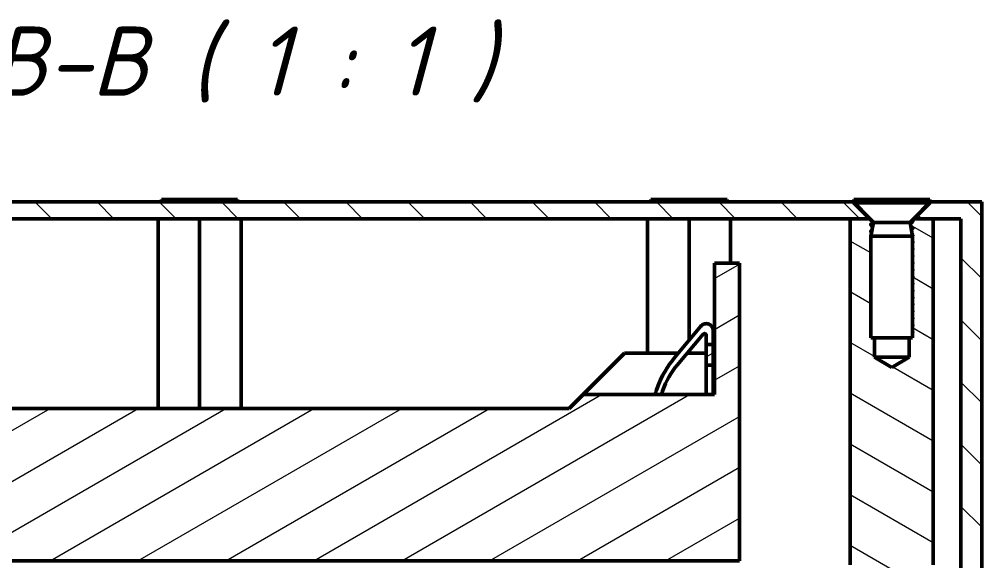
# Model space of a CAD drawing. Header units: millimetres. Extents: x 0 to 586, y -128 to 462.
# Drawn here: x 106.9 to 176.5, y 341.6 to 380.8 of the extents above; entities that cross this region are included whole.
import ezdxf

# ---------------------------------------------------------------- set-up
doc = ezdxf.new("R2010")
doc.units = ezdxf.units.MM
doc.linetypes.add('Сплошная', pattern=[0])
doc.layers.add('Viewport1ForCustomObjects_0', color=7, linetype='Continuous')
doc.layers.add('Viewport5ForCustomObjects_0', color=7, linetype='Continuous')
for name, color, linetype, lineweight in [('Видимый контур (ГОСТ)', 7, 'Сплошная', 50), ('Обозначение (ГОСТ)', 7, 'Сплошная', 25), ('Штриховка (ГОСТ)', 7, 'Сплошная', 18)]:
    doc.layers.add(name, color=color, linetype=linetype, lineweight=lineweight)

# ---------------------------------------------------------------- blocks, each defined once
blk = doc.blocks.new('CustomObjectsInViewport5_0')
at = {"layer": 'Видимый контур (ГОСТ)', "ltscale": 1.31579}
for p, q in [((-10015.8, -10006.678), (-10110.2, -10006.678)), ((-10065.75, -10006.5), (-10060.25, -10006.5)), ((-10065.75, -10006.5), (-10065.75, -10006.678)), ((-10060.25, -10006.5), (-10060.25, -10006.678)), ((-10030.395, -10006.5), (-10024.895, -10006.5)), ((-10030.395, -10006.5), (-10030.395, -10006.678)), ((-10024.895, -10006.5), (-10024.895, -10006.678)), ((-10014.585, -10007.893), (-10015.8, -10006.678)), ((-10015.8, -10006.678), (-10015.75, -10006.678)), ((-10015.75, -10006.5), (-10010.25, -10006.5)), ((-10015.75, -10006.5), (-10015.75, -10006.728)), ((-10015.75, -10006.728), (-10010.25, -10006.728)), ((-10014.328, -10008.15), (-10015.75, -10006.728)), ((-10011.673, -10008.15), (-10010.25, -10006.728)), ((-10010.2, -10006.678), (-10011.415, -10007.893)), ((-10010.25, -10006.5), (-10010.25, -10006.728)), ((-10010.25, -10006.678), (-10010.2, -10006.678)), ((-10006.5, -10006.678), (-10010.2, -10006.678)), ((-10006.5, -10052.893), (-10006.5, -10006.678)), ((-10111.415, -10007.893), (-10014.585, -10007.893)), ((-10066, -10007.893), (-10066, -10021.593)), ((-10063, -10007.893), (-10063, -10021.593)), ((-10060, -10007.893), (-10060, -10021.593)), ((-10030.645, -10007.893), (-10030.645, -10017.593)), ((-10027.645, -10007.893), (-10027.645, -10016.672)), ((-10024.645, -10007.893), (-10024.645, -10011.093)), ((-10014.585, -10007.893), (-10016, -10007.893)), ((-10016, -10007.893), (-10016, -10032.893)), ((-10014.328, -10008.15), (-10014.5, -10009.15)), ((-10014.328, -10008.15), (-10011.673, -10008.15)), ((-10011.673, -10008.15), (-10011.5, -10009.15)), ((-10011.479, -10008.049), (-10011.479, -10008.111)), ((-10010, -10007.893), (-10011.415, -10007.893)), ((-10011.415, -10007.893), (-10008, -10007.893)), ((-10010, -10032.893), (-10010, -10007.893)), ((-10008, -10007.893), (-10008, -10052.893)), ((-10014.521, -10008.361), (-10014.521, -10008.299)), ((-10014.521, -10008.861), (-10014.521, -10008.799)), ((-10011.479, -10008.549), (-10011.479, -10008.611)), ((-10014.521, -10009.361), (-10014.521, -10009.299)), ((-10014.5, -10009.15), (-10011.5, -10009.15)), ((-10014.5, -10009.15), (-10014.5, -10016.5)), ((-10011.5, -10009.15), (-10011.5, -10016.5)), ((-10011.479, -10009.049), (-10011.479, -10009.111)), ((-10011.479, -10009.549), (-10011.479, -10009.611)), ((-10014.521, -10009.861), (-10014.521, -10009.799)), ((-10011.479, -10010.049), (-10011.479, -10010.111)), ((-10014.521, -10010.361), (-10014.521, -10010.299)), ((-10014.521, -10010.861), (-10014.521, -10010.799)), ((-10011.479, -10010.549), (-10011.479, -10010.611)), ((-10024, -10011.093), (-10025.8, -10011.093)), ((-10025.8, -10011.093), (-10025.8, -10020.593)), ((-10024, -10032.593), (-10024, -10011.093)), ((-10014.521, -10011.361), (-10014.521, -10011.299)), ((-10011.479, -10011.049), (-10011.479, -10011.111)), ((-10011.479, -10011.549), (-10011.479, -10011.611)), ((-10014.521, -10011.861), (-10014.521, -10011.799)), ((-10014.521, -10012.361), (-10014.521, -10012.299)), ((-10011.479, -10012.049), (-10011.479, -10012.111)), ((-10014.521, -10012.861), (-10014.521, -10012.799)), ((-10011.479, -10012.549), (-10011.479, -10012.611)), ((-10011.479, -10013.049), (-10011.479, -10013.111)), ((-10014.521, -10013.361), (-10014.521, -10013.299)), ((-10011.479, -10013.549), (-10011.479, -10013.611)), ((-10014.521, -10013.861), (-10014.521, -10013.799)), ((-10014.521, -10014.361), (-10014.521, -10014.299)), ((-10011.479, -10014.049), (-10011.479, -10014.111)), ((-10014.521, -10014.861), (-10014.521, -10014.799)), ((-10011.479, -10014.549), (-10011.479, -10014.611)), ((-10011.479, -10015.049), (-10011.479, -10015.111)), ((-10026.783, -10015.645), (-10028.645, -10017.864)), ((-10014.521, -10015.361), (-10014.521, -10015.299)), ((-10014.521, -10015.861), (-10014.521, -10015.799)), ((-10011.479, -10015.549), (-10011.479, -10015.611)), ((-10028.496, -10018.464), (-10026.621, -10016.229)), ((-10026.4, -10016.31), (-10026.4, -10016.966)), ((-10025.9, -10016.966), (-10025.9, -10015.966)), ((-10014.5, -10016.5), (-10014.25, -10016.5)), ((-10014.25, -10017.893), (-10014.25, -10016.5)), ((-10014.25, -10016.5), (-10011.5, -10016.5)), ((-10011.75, -10016.5), (-10011.75, -10017.893)), ((-10011.479, -10016.049), (-10011.5, -10016.037)), ((-10011.5, -10016.123), (-10011.479, -10016.111)), ((-10011.479, -10016.111), (-10011.479, -10016.049)), ((-10026.4, -10016.966), (-10026.4, -10018.466)), ((-10025.9, -10016.966), (-10026.4, -10016.966)), ((-10025.9, -10018.466), (-10025.9, -10016.966)), ((-10032.3, -10017.593), (-10035.3, -10020.593)), ((-10028.417, -10017.593), (-10032.3, -10017.593)), ((-10026.4, -10017.593), (-10027.765, -10017.593)), ((-10027.645, -10017.45), (-10027.645, -10017.593)), ((-10025.8, -10017.593), (-10025.9, -10017.593)), ((-10013, -10018.644), (-10014.25, -10017.893)), ((-10011.75, -10017.893), (-10014.25, -10017.893)), ((-10011.75, -10017.893), (-10013, -10018.644)), ((-10026.4, -10018.466), (-10025.9, -10018.466)), ((-10026.4, -10018.466), (-10026.4, -10020.593)), ((-10025.9, -10020.593), (-10025.9, -10018.466)), ((-10035.3, -10020.593), (-10036.3, -10021.593)), ((-10025.8, -10020.593), (-10035.3, -10020.593)), ((-10036.3, -10021.593), (-10089.7, -10021.593)), ((-10102, -10032.593), (-10024, -10032.593))]:
    blk.add_line(p, q, dxfattribs=at)
for points, knots in [([(-10014.521, -10008.299), (-10014.478, -10008.274), (-10014.436, -10008.25), (-10014.374, -10008.214), (-10014.354, -10008.203), (-10014.335, -10008.191)], [-0.03125, -0.03125, -0.03125, -0.03125, -0.01658297, -0.01658297, -0.00977285, -0.00977285, -0.00977285, -0.00977285]), ([(-10011.479, -10008.111), (-10011.524, -10008.137), (-10011.57, -10008.163), (-10011.63, -10008.198), (-10011.646, -10008.207), (-10011.661, -10008.216)], [-0.03125, -0.03125, -0.03125, -0.03125, -0.015625, -0.015625, -0.01026686, -0.01026686, -0.01026686, -0.01026686]), ([(-10014.378, -10008.444), (-10014.423, -10008.418), (-10014.468, -10008.392), (-10014.515, -10008.364), (-10014.518, -10008.363), (-10014.521, -10008.361)], [-0.01645452, -0.01645452, -0.01645452, -0.01645452, -0.00093284, -0.00093284, 0, 0, 0, 0]), ([(-10014.457, -10008.898), (-10014.475, -10008.887), (-10014.494, -10008.877), (-10014.515, -10008.864), (-10014.518, -10008.863), (-10014.521, -10008.861)], [-0.007397263, -0.007397263, -0.007397263, -0.007397263, -0.000932836, -0.000932836, 0, 0, 0, 0]), ([(-10011.617, -10008.469), (-10011.617, -10008.47), (-10011.616, -10008.47), (-10011.57, -10008.497), (-10011.524, -10008.523), (-10011.479, -10008.549)], [-0.01594672, -0.01594672, -0.01594672, -0.01594672, -0.015625, -0.015625, 0, 0, 0, 0]), ([(-10014.5, -10009.373), (-10014.504, -10009.371), (-10014.508, -10009.368), (-10014.515, -10009.364), (-10014.518, -10009.363), (-10014.521, -10009.361)], [-0.002382486, -0.002382486, -0.002382486, -0.002382486, -0.000932836, -0.000932836, 0, 0, 0, 0]), ([(-10014.5, -10009.873), (-10014.504, -10009.871), (-10014.508, -10009.868), (-10014.515, -10009.864), (-10014.518, -10009.863), (-10014.521, -10009.861)], [-0.002382486, -0.002382486, -0.002382486, -0.002382486, -0.000932836, -0.000932836, 0, 0, 0, 0]), ([(-10014.5, -10010.373), (-10014.504, -10010.371), (-10014.508, -10010.368), (-10014.515, -10010.364), (-10014.518, -10010.363), (-10014.521, -10010.361)], [-0.002382486, -0.002382486, -0.002382486, -0.002382486, -0.000932836, -0.000932836, 0, 0, 0, 0]), ([(-10014.5, -10010.873), (-10014.504, -10010.871), (-10014.508, -10010.868), (-10014.515, -10010.864), (-10014.518, -10010.863), (-10014.521, -10010.861)], [-0.002382486, -0.002382486, -0.002382486, -0.002382486, -0.000932836, -0.000932836, 0, 0, 0, 0]), ([(-10014.5, -10011.373), (-10014.504, -10011.371), (-10014.508, -10011.368), (-10014.515, -10011.364), (-10014.518, -10011.363), (-10014.521, -10011.361)], [-0.002382486, -0.002382486, -0.002382486, -0.002382486, -0.000932836, -0.000932836, 0, 0, 0, 0]), ([(-10014.5, -10011.873), (-10014.504, -10011.871), (-10014.508, -10011.868), (-10014.515, -10011.864), (-10014.518, -10011.863), (-10014.521, -10011.861)], [-0.002382486, -0.002382486, -0.002382486, -0.002382486, -0.000932836, -0.000932836, 0, 0, 0, 0]), ([(-10014.5, -10012.373), (-10014.504, -10012.371), (-10014.508, -10012.368), (-10014.515, -10012.364), (-10014.518, -10012.363), (-10014.521, -10012.361)], [-0.002382486, -0.002382486, -0.002382486, -0.002382486, -0.000932836, -0.000932836, 0, 0, 0, 0]), ([(-10014.5, -10012.873), (-10014.504, -10012.871), (-10014.508, -10012.868), (-10014.515, -10012.864), (-10014.518, -10012.863), (-10014.521, -10012.861)], [-0.002382486, -0.002382486, -0.002382486, -0.002382486, -0.000932836, -0.000932836, 0, 0, 0, 0]), ([(-10014.5, -10013.373), (-10014.504, -10013.371), (-10014.508, -10013.368), (-10014.515, -10013.364), (-10014.518, -10013.363), (-10014.521, -10013.361)], [-0.002382486, -0.002382486, -0.002382486, -0.002382486, -0.000932836, -0.000932836, 0, 0, 0, 0]), ([(-10014.5, -10013.873), (-10014.504, -10013.871), (-10014.508, -10013.868), (-10014.515, -10013.864), (-10014.518, -10013.863), (-10014.521, -10013.861)], [-0.002382486, -0.002382486, -0.002382486, -0.002382486, -0.000932836, -0.000932836, 0, 0, 0, 0]), ([(-10014.5, -10014.373), (-10014.504, -10014.371), (-10014.508, -10014.368), (-10014.515, -10014.364), (-10014.518, -10014.363), (-10014.521, -10014.361)], [-0.002382486, -0.002382486, -0.002382486, -0.002382486, -0.000932836, -0.000932836, 0, 0, 0, 0]), ([(-10014.5, -10014.873), (-10014.504, -10014.871), (-10014.508, -10014.868), (-10014.515, -10014.864), (-10014.518, -10014.863), (-10014.521, -10014.861)], [-0.002382486, -0.002382486, -0.002382486, -0.002382486, -0.000932836, -0.000932836, 0, 0, 0, 0]), ([(-10014.5, -10015.373), (-10014.504, -10015.371), (-10014.508, -10015.368), (-10014.515, -10015.364), (-10014.518, -10015.363), (-10014.521, -10015.361)], [-0.002382486, -0.002382486, -0.002382486, -0.002382486, -0.000932836, -0.000932836, 0, 0, 0, 0]), ([(-10014.5, -10015.873), (-10014.504, -10015.871), (-10014.508, -10015.868), (-10014.515, -10015.864), (-10014.518, -10015.863), (-10014.521, -10015.861)], [-0.002382486, -0.002382486, -0.002382486, -0.002382486, -0.000932836, -0.000932836, 0, 0, 0, 0]), ([(-10030.102, -10020.593), (-10030.056, -10020.434), (-10030.004, -10020.276), (-10029.648, -10019.298), (-10029.208, -10018.534), (-10028.645, -10017.864)], [-0.3121475, -0.3121475, -0.3121475, -0.3121475, -0.2623889, -0.2623889, 0, 0, 0, 0]), ([(-10028.496, -10018.464), (-10028.946, -10019), (-10029.299, -10019.611), (-10029.577, -10020.376), (-10029.613, -10020.484), (-10029.646, -10020.593)], [-0.4198222, -0.4198222, -0.4198222, -0.4198222, -0.2099111, -0.2099111, -0.1758043, -0.1758043, -0.1758043, -0.1758043])]:
    blk.add_open_spline(points, degree=3, knots=knots, dxfattribs=at)
for points, weights in [([(-10011.602, -10008.079), (-10011.479, -10008.096), (-10011.479, -10008.111)], [0.93633719606, 0.947935800828, 1]), ([(-10011.548, -10008.025), (-10011.519, -10008.031), (-10011.502, -10008.036)], [0.94461775505, 0.951487375964, 0.962423474719]), ([(-10014.521, -10008.299), (-10014.521, -10008.316), (-10014.359, -10008.335)], [1, 0.940399058949, 0.933827158843]), ([(-10014.521, -10008.799), (-10014.521, -10008.81), (-10014.444, -10008.824)], [1, 0.958615433311, 0.942798136962]), ([(-10014.498, -10008.374), (-10014.462, -10008.385), (-10014.37, -10008.397)], [0.962423474719, 0.939212313383, 0.934319542173]), ([(-10014.498, -10008.874), (-10014.482, -10008.879), (-10014.454, -10008.884)], [0.962423474719, 0.951878317868, 0.945114099847]), ([(-10011.609, -10008.516), (-10011.534, -10008.526), (-10011.502, -10008.536)], [0.935693163118, 0.941891577732, 0.962423474719]), ([(-10011.598, -10008.58), (-10011.479, -10008.597), (-10011.479, -10008.611)], [0.936691915531, 0.948711764948, 1]), ([(-10014.521, -10009.299), (-10014.521, -10009.305), (-10014.5, -10009.311)], [1, 0.978334370201, 0.963676031752]), ([(-10011.521, -10009.031), (-10011.51, -10009.033), (-10011.502, -10009.036)], [0.95295924159, 0.957233419217, 0.962423474719]), ([(-10011.509, -10009.096), (-10011.479, -10009.104), (-10011.479, -10009.111)], [0.958076563366, 0.973987820687, 1]), ([(-10011.5, -10009.599), (-10011.479, -10009.605), (-10011.479, -10009.611)], [0.963676031751, 0.9783343702, 1]), ([(-10014.521, -10009.799), (-10014.521, -10009.805), (-10014.5, -10009.811)], [1, 0.978334370201, 0.963676031752]), ([(-10011.5, -10010.099), (-10011.479, -10010.105), (-10011.479, -10010.111)], [0.963676031751, 0.9783343702, 1]), ([(-10014.521, -10010.299), (-10014.521, -10010.305), (-10014.5, -10010.311)], [1, 0.978334370201, 0.963676031752]), ([(-10014.521, -10010.799), (-10014.521, -10010.805), (-10014.5, -10010.811)], [1, 0.978334370201, 0.963676031752]), ([(-10011.5, -10010.599), (-10011.479, -10010.605), (-10011.479, -10010.611)], [0.963676031751, 0.9783343702, 1]), ([(-10014.521, -10011.299), (-10014.521, -10011.305), (-10014.5, -10011.311)], [1, 0.978334370201, 0.963676031752]), ([(-10011.5, -10011.099), (-10011.479, -10011.105), (-10011.479, -10011.111)], [0.963676031751, 0.9783343702, 1]), ([(-10011.5, -10011.599), (-10011.479, -10011.605), (-10011.479, -10011.611)], [0.963676031751, 0.9783343702, 1]), ([(-10014.521, -10011.799), (-10014.521, -10011.805), (-10014.5, -10011.811)], [1, 0.978334370201, 0.963676031752]), ([(-10014.521, -10012.299), (-10014.521, -10012.305), (-10014.5, -10012.311)], [1, 0.978334370201, 0.963676031752]), ([(-10011.5, -10012.099), (-10011.479, -10012.105), (-10011.479, -10012.111)], [0.963676031751, 0.9783343702, 1]), ([(-10014.521, -10012.799), (-10014.521, -10012.805), (-10014.5, -10012.811)], [1, 0.978334370201, 0.963676031752]), ([(-10011.5, -10012.599), (-10011.479, -10012.605), (-10011.479, -10012.611)], [0.963676031751, 0.9783343702, 1]), ([(-10014.521, -10013.299), (-10014.521, -10013.305), (-10014.5, -10013.311)], [1, 0.978334370201, 0.963676031752]), ([(-10011.5, -10013.099), (-10011.479, -10013.105), (-10011.479, -10013.111)], [0.963676031751, 0.9783343702, 1]), ([(-10011.5, -10013.599), (-10011.479, -10013.605), (-10011.479, -10013.611)], [0.963676031751, 0.9783343702, 1]), ([(-10014.521, -10013.799), (-10014.521, -10013.805), (-10014.5, -10013.811)], [1, 0.978334370201, 0.963676031752]), ([(-10014.521, -10014.299), (-10014.521, -10014.305), (-10014.5, -10014.311)], [1, 0.978334370201, 0.963676031752]), ([(-10011.5, -10014.099), (-10011.479, -10014.105), (-10011.479, -10014.111)], [0.963676031751, 0.9783343702, 1]), ([(-10014.521, -10014.799), (-10014.521, -10014.805), (-10014.5, -10014.811)], [1, 0.978334370201, 0.963676031752]), ([(-10011.5, -10014.599), (-10011.479, -10014.605), (-10011.479, -10014.611)], [0.963676031751, 0.9783343702, 1]), ([(-10011.5, -10015.099), (-10011.479, -10015.105), (-10011.479, -10015.111)], [0.963676031751, 0.9783343702, 1]), ([(-10014.521, -10015.299), (-10014.521, -10015.305), (-10014.5, -10015.311)], [1, 0.978334370201, 0.963676031752]), ([(-10014.521, -10015.799), (-10014.521, -10015.805), (-10014.5, -10015.811)], [1, 0.978334370201, 0.963676031752]), ([(-10011.5, -10015.599), (-10011.479, -10015.605), (-10011.479, -10015.611)], [0.963676031751, 0.9783343702, 1]), ([(-10011.5, -10016.099), (-10011.479, -10016.105), (-10011.479, -10016.111)], [0.963676031751, 0.9783343702, 1])]:
    blk.add_rational_spline(points, weights, degree=2, dxfattribs=at)
for points, degree in [([(-10011.538, -10008.015), (-10011.518, -10008.026), (-10011.499, -10008.038), (-10011.479, -10008.049)], 3), ([(-10014.521, -10008.799), (-10014.491, -10008.781), (-10014.46, -10008.764), (-10014.43, -10008.747)], 3), ([(-10011.479, -10008.611), (-10011.514, -10008.631), (-10011.548, -10008.651), (-10011.583, -10008.671)], 3), ([(-10014.521, -10009.299), (-10014.514, -10009.295), (-10014.507, -10009.291), (-10014.5, -10009.287)], 3), ([(-10011.522, -10009.024), (-10011.508, -10009.032), (-10011.493, -10009.041), (-10011.479, -10009.049)], 3), ([(-10011.479, -10009.111), (-10011.488, -10009.116), (-10011.496, -10009.121), (-10011.504, -10009.126)], 3), ([(-10011.5, -10009.537), (-10011.493, -10009.541), (-10011.486, -10009.545), (-10011.479, -10009.549)], 3), ([(-10014.521, -10009.799), (-10014.514, -10009.795), (-10014.507, -10009.791), (-10014.5, -10009.787)], 3), ([(-10014.521, -10010.299), (-10014.514, -10010.295), (-10014.507, -10010.291), (-10014.5, -10010.287)], 3), ([(-10011.479, -10009.611), (-10011.486, -10009.615), (-10011.493, -10009.619), (-10011.5, -10009.623)], 3), ([(-10011.5, -10010.037), (-10011.493, -10010.041), (-10011.486, -10010.045), (-10011.479, -10010.049)], 3), ([(-10011.479, -10010.111), (-10011.486, -10010.115), (-10011.493, -10010.119), (-10011.5, -10010.123)], 3), ([(-10014.521, -10010.799), (-10014.514, -10010.795), (-10014.507, -10010.791), (-10014.5, -10010.787)], 3), ([(-10011.5, -10010.537), (-10011.493, -10010.541), (-10011.486, -10010.545), (-10011.479, -10010.549)], 3), ([(-10011.479, -10010.611), (-10011.486, -10010.615), (-10011.493, -10010.619), (-10011.5, -10010.623)], 3), ([(-10014.521, -10011.299), (-10014.514, -10011.295), (-10014.507, -10011.291), (-10014.5, -10011.287)], 3), ([(-10011.5, -10011.037), (-10011.493, -10011.041), (-10011.486, -10011.045), (-10011.479, -10011.049)], 3), ([(-10011.479, -10011.111), (-10011.486, -10011.115), (-10011.493, -10011.119), (-10011.5, -10011.123)], 3), ([(-10011.5, -10011.537), (-10011.493, -10011.541), (-10011.486, -10011.545), (-10011.479, -10011.549)], 3), ([(-10011.479, -10011.611), (-10011.486, -10011.615), (-10011.493, -10011.619), (-10011.5, -10011.623)], 3), ([(-10014.521, -10011.799), (-10014.514, -10011.795), (-10014.507, -10011.791), (-10014.5, -10011.787)], 3), ([(-10014.521, -10012.299), (-10014.514, -10012.295), (-10014.507, -10012.291), (-10014.5, -10012.287)], 3), ([(-10011.5, -10012.037), (-10011.493, -10012.041), (-10011.486, -10012.045), (-10011.479, -10012.049)], 3), ([(-10011.479, -10012.111), (-10011.486, -10012.115), (-10011.493, -10012.119), (-10011.5, -10012.123)], 3), ([(-10014.521, -10012.799), (-10014.514, -10012.795), (-10014.507, -10012.791), (-10014.5, -10012.787)], 3), ([(-10011.5, -10012.537), (-10011.493, -10012.541), (-10011.486, -10012.545), (-10011.479, -10012.549)], 3), ([(-10011.479, -10012.611), (-10011.486, -10012.615), (-10011.493, -10012.619), (-10011.5, -10012.623)], 3), ([(-10011.5, -10013.037), (-10011.493, -10013.041), (-10011.486, -10013.045), (-10011.479, -10013.049)], 3), ([(-10014.521, -10013.299), (-10014.514, -10013.295), (-10014.507, -10013.291), (-10014.5, -10013.287)], 3), ([(-10011.479, -10013.111), (-10011.486, -10013.115), (-10011.493, -10013.119), (-10011.5, -10013.123)], 3), ([(-10011.5, -10013.537), (-10011.493, -10013.541), (-10011.486, -10013.545), (-10011.479, -10013.549)], 3), ([(-10011.479, -10013.611), (-10011.486, -10013.615), (-10011.493, -10013.619), (-10011.5, -10013.623)], 3), ([(-10014.521, -10013.799), (-10014.514, -10013.795), (-10014.507, -10013.791), (-10014.5, -10013.787)], 3), ([(-10014.521, -10014.299), (-10014.514, -10014.295), (-10014.507, -10014.291), (-10014.5, -10014.287)], 3), ([(-10011.5, -10014.037), (-10011.493, -10014.041), (-10011.486, -10014.045), (-10011.479, -10014.049)], 3), ([(-10011.479, -10014.111), (-10011.486, -10014.115), (-10011.493, -10014.119), (-10011.5, -10014.123)], 3), ([(-10014.521, -10014.799), (-10014.514, -10014.795), (-10014.507, -10014.791), (-10014.5, -10014.787)], 3), ([(-10011.5, -10014.537), (-10011.493, -10014.541), (-10011.486, -10014.545), (-10011.479, -10014.549)], 3), ([(-10011.479, -10014.611), (-10011.486, -10014.615), (-10011.493, -10014.619), (-10011.5, -10014.623)], 3), ([(-10011.5, -10015.037), (-10011.493, -10015.041), (-10011.486, -10015.045), (-10011.479, -10015.049)], 3), ([(-10011.479, -10015.111), (-10011.486, -10015.115), (-10011.493, -10015.119), (-10011.5, -10015.123)], 3), ([(-10026.783, -10015.645), (-10026.626, -10015.458), (-10026.354, -10015.363), (-10026.048, -10015.475), (-10025.9, -10015.722), (-10025.9, -10015.966)], 5), ([(-10014.521, -10015.299), (-10014.514, -10015.295), (-10014.507, -10015.291), (-10014.5, -10015.287)], 3), ([(-10014.521, -10015.799), (-10014.514, -10015.795), (-10014.507, -10015.791), (-10014.5, -10015.787)], 3), ([(-10011.5, -10015.537), (-10011.493, -10015.541), (-10011.486, -10015.545), (-10011.479, -10015.549)], 3), ([(-10011.479, -10015.611), (-10011.486, -10015.615), (-10011.493, -10015.619), (-10011.5, -10015.623)], 3), ([(-10026.4, -10016.31), (-10026.4, -10016.249), (-10026.441, -10016.185), (-10026.51, -10016.16), (-10026.581, -10016.183), (-10026.621, -10016.229)], 5)]:
    blk.add_open_spline(points, degree=degree, dxfattribs=at)
at = {"layer": 'Штриховка (ГОСТ)', "linetype": 'Сплошная', "ltscale": 0.473684}
for p, q in [((-10073.68, -10007.893), (-10074.895, -10006.678)), ((-10069.19, -10007.893), (-10070.405, -10006.678)), ((-10064.7, -10007.893), (-10065.915, -10006.678)), ((-10060.21, -10007.893), (-10061.425, -10006.678)), ((-10055.719, -10007.893), (-10056.934, -10006.678)), ((-10051.229, -10007.893), (-10052.444, -10006.678)), ((-10046.739, -10007.893), (-10047.954, -10006.678)), ((-10042.249, -10007.893), (-10043.464, -10006.678)), ((-10037.759, -10007.893), (-10038.974, -10006.678)), ((-10033.269, -10007.893), (-10034.484, -10006.678)), ((-10028.779, -10007.893), (-10029.994, -10006.678)), ((-10024.288, -10007.893), (-10025.503, -10006.678)), ((-10019.798, -10007.893), (-10021.013, -10006.678)), ((-10015.308, -10007.893), (-10016.523, -10006.678)), ((-10006.5, -10007.72), (-10007.543, -10006.678)), ((-10010.818, -10007.893), (-10011.116, -10007.594)), ((-10010, -10009.297), (-10011.638, -10008.352)), ((-10014.521, -10010.354), (-10016, -10009.499)), ((-10006.5, -10012.21), (-10008, -10010.71)), ((-10025.8, -10012.213), (-10024, -10011.174)), ((-10010, -10012.964), (-10011.479, -10012.109)), ((-10014.5, -10014.032), (-10016, -10013.166)), ((-10025.8, -10015.879), (-10024, -10014.84)), ((-10010, -10016.63), (-10011.5, -10015.764)), ((-10006.5, -10016.701), (-10008, -10015.201)), ((-10014.25, -10017.842), (-10016, -10016.832)), ((-10026.4, -10017.861), (-10025.9, -10017.572)), ((-10025.8, -10019.545), (-10024, -10018.506)), ((-10010, -10020.296), (-10012.932, -10018.603)), ((-10006.5, -10021.191), (-10008, -10019.691)), ((-10054.748, -10032.593), (-10033.964, -10020.593)), ((-10048.398, -10032.593), (-10027.614, -10020.593)), ((-10010, -10023.962), (-10016, -10020.498)), ((-10092.848, -10032.593), (-10073.796, -10021.593)), ((-10086.498, -10032.593), (-10067.446, -10021.593)), ((-10080.148, -10032.593), (-10061.096, -10021.593)), ((-10073.798, -10032.593), (-10054.746, -10021.593)), ((-10067.448, -10032.593), (-10048.396, -10021.593)), ((-10061.098, -10032.593), (-10042.046, -10021.593)), ((-10042.048, -10032.593), (-10024, -10022.172)), ((-10010, -10027.628), (-10016, -10024.164)), ((-10006.5, -10025.681), (-10008, -10024.181)), ((-10035.698, -10032.593), (-10024, -10025.838)), ((-10010, -10031.294), (-10016, -10027.83)), ((-10006.5, -10030.171), (-10008, -10028.671)), ((-10029.348, -10032.593), (-10024, -10029.505)), ((-10011.771, -10033.938), (-10016, -10031.496))]:
    blk.add_line(p, q, dxfattribs=at)
blk = doc.blocks.new('CustomObjectsInViewport1_0')
at = {"layer": 'Обозначение (ГОСТ)', "insert": (104.839, 380.228), "char_height": 5, "attachment_point": 1}
blk.add_mtext('\\fGOST Common|b0|i1;\\W1.;B-B ( 1 : 1 )', dxfattribs=at)

msp = doc.modelspace()

# ---------------------------------------------------------------- block references
at = {"layer": 'Viewport1ForCustomObjects_0'}
msp.add_blockref('CustomObjectsInViewport1_0', (0, 0), dxfattribs=at)
at = {"layer": 'Viewport5ForCustomObjects_0'}
msp.add_blockref('CustomObjectsInViewport5_0', (10182.966, 10374.229), dxfattribs=at)

doc.saveas('drawing.dxf')
